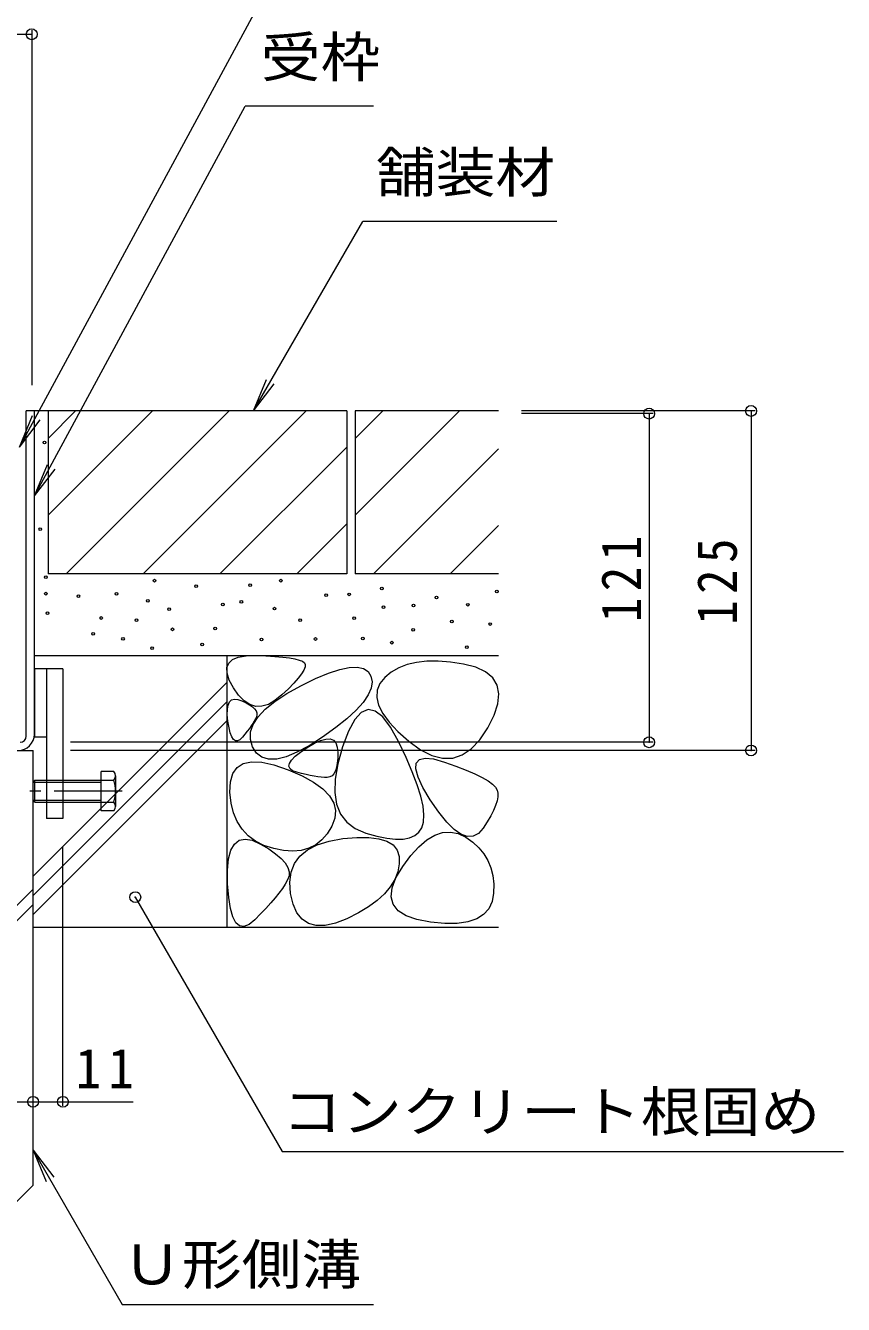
# Model space of a CAD drawing. Units: millimetres at full size, sheet at 1:5. Extents: x -1741 to 1940, y -1327 to 1367.
# Drawn here: x 1004.7 to 1305.6, y -930.2 to -459.4 of the extents above; entities that cross this region are included whole.
import ezdxf
from ezdxf.enums import TextEntityAlignment as Align

# ---------------------------------------------------------------- set-up
doc = ezdxf.new("R2010")
doc.units = ezdxf.units.MM
doc.header["$LTSCALE"] = 5
doc.header["$PDMODE"] = 32
doc.header["$PDSIZE"] = 4
doc.linetypes.add('CHAIN1', pattern=[8, 5, -1, 1, -1])
doc.linetypes.add('DASHED1', pattern=[1.8, 1.2, -0.6])
for name, color, linetype, lineweight in [('E-3_0231_テナント工�', 4, 'Continuous', 9), ('E-4_0232_テナント工�', 7, 'Continuous', 9), ('E-5_0233_テナント工�', 7, 'Continuous', 9), ('E-8_0247_ハッチング4', 7, 'Continuous', 9), ('E-9_0250_塗潰1_A', 2, 'Continuous', 9), ('E-E_0256_', 7, 'Continuous', 9), ('E-F_0106_点字鋲・ノ�', 6, 'Continuous', 9)]:
    doc.layers.add(name, color=color, linetype=linetype, lineweight=lineweight)
doc.styles.add('ＭＳ ゴシック', font='')
doc.styles.get('ＭＳ ゴシック').set_extended_font_data('MS Gothic')

msp = doc.modelspace()

# ---------------------------------------------------------------- linework, layer by layer
at = {"layer": 'E-3_0231_テナント工�'}
for p, q in [((1007.96, -601.243), (1004.96, -601.243)), ((1004.96, -720.993), (1004.96, -601.243)), ((1007.96, -720.243), (1007.96, -601.243))]:
    msp.add_line(p, q, dxfattribs=at)
for centre, radius in [((1001.96, -720.243), 6), ((1002.71, -720.993), 2.25)]:
    msp.add_arc(centre, radius, 270, 0, dxfattribs=at)
at = {"layer": 'E-4_0232_テナント工�'}
for p, q in [((1006.96, -461.1), (1006.96, -591.743)), ((795.96, -462.6), (1006.96, -462.6)), ((1273.18, -601.243), (1187.193, -601.243)), ((1235.661, -602.243), (1187.193, -602.243)), ((1234.161, -602.243), (1234.161, -723.243)), ((1271.68, -601.243), (1271.68, -726.243)), ((1235.661, -723.243), (1021.21, -723.243)), ((1273.18, -726.243), (1021.21, -726.243)), ((1018.46, -857.073), (1018.46, -761.743)), ((977.475, -855.573), (1007.46, -855.573)), ((1007.46, -855.573), (1018.46, -855.573)), ((1018.46, -855.573), (1044.323, -855.573))]:
    msp.add_line(p, q, dxfattribs=at)
for p in [(1006.96, -462.6), (1234.161, -602.243), (1271.68, -601.243), (1234.161, -723.243), (1271.68, -726.243), (1007.46, -855.573), (1018.46, -855.573)]:
    msp.add_point(p, dxfattribs=at)
at = {"layer": 'E-5_0233_テナント工�'}
for p, q in [((1002.46, -614.629), (1097.547, -438.649)), ((1007.96, -632.546), (1085.55, -489.111)), ((1132.7, -489.111), (1085.55, -489.111)), ((1088.553, -601.243), (1128.793, -531.545)), ((1200.212, -531.545), (1128.793, -531.545)), ((1088.553, -601.243), (1093.337, -589.694)), ((1088.553, -601.243), (1096.163, -591.326)), ((1002.46, -614.629), (1007.243, -602.88)), ((1002.46, -614.629), (1010.069, -604.512)), ((1007.96, -632.546), (1012.743, -620.997)), ((1007.96, -632.546), (1015.569, -622.629)), ((1045.078, -780.239), (1099.158, -873.907)), ((1007.46, -873.368), (1040.254, -930.17)), ((1007.46, -873.368), (1012.243, -884.917)), ((1007.46, -873.368), (1015.069, -883.285)), ((1099.158, -873.907), (1305.648, -873.907)), ((1040.254, -930.17), (1132.708, -930.17))]:
    msp.add_line(p, q, dxfattribs=at)
msp.add_point((1045.078, -780.239), dxfattribs=at)
at = {"layer": 'E-8_0247_ハッチング4'}
for p, q in [((1012.46, -696.243), (1012.46, -751.243)), ((1018.46, -696.243), (1018.46, -751.243)), ((1007.96, -721.243), (1012.46, -721.243)), ((1018.46, -751.243), (1012.46, -751.243))]:
    msp.add_line(p, q, dxfattribs=at)
msp.add_lwpolyline([(1018.46, -696.243), (1007.96, -696.243), (1007.96, -721.243)], dxfattribs=at)
at = {"layer": 'E-9_0250_塗潰1_A'}
for p, q in [((1037.165, -734.024), (1032.476, -734.024)), ((1032.476, -748.403), (1032.476, -734.024)), ((1008.136, -737.214), (1007.46, -737.914)), ((1007.46, -744.514), (1007.46, -737.914)), ((1007.46, -737.914), (1012.46, -737.914)), ((1018.46, -737.214), (1037.165, -737.214)), ((1018.46, -737.914), (1032.476, -737.914)), ((1037.775, -735.619), (1037.775, -746.808)), ((1008.136, -745.214), (1007.46, -744.514)), ((1007.46, -744.514), (1012.46, -744.514)), ((1008.136, -745.214), (1012.46, -745.214)), ((1018.46, -744.514), (1032.476, -744.514)), ((1018.46, -745.214), (1037.165, -745.214)), ((1037.165, -748.403), (1032.476, -748.403))]:
    msp.add_line(p, q, dxfattribs=at)
at = {"layer": 'E-9_0250_塗潰1_A', "linetype": 'DASHED1'}
for p, q in [((1012.46, -737.214), (1018.46, -737.214)), ((1012.46, -737.914), (1018.46, -737.914)), ((1012.46, -744.514), (1018.46, -744.514)), ((1012.46, -745.214), (1018.46, -745.214))]:
    msp.add_line(p, q, dxfattribs=at)
at = {"layer": 'E-9_0250_塗潰1_A', "linetype": 'CHAIN1'}
msp.add_line((1040.276, -741.214), (1006.225, -741.214), dxfattribs=at)
at = {"layer": 'E-9_0250_塗潰1_A'}
msp.add_lwpolyline([(1008.136, -745.214), (1008.136, -737.214), (1012.46, -737.214)], dxfattribs=at)
for centre, radius, start, end in [((1035.385, -735.619), 2.39, 318.1441, 41.8559), ((1024.357, -741.214), 13.418, 342.65606, 17.34394), ((1035.385, -746.808), 2.39, 318.1441, 41.8559)]:
    msp.add_arc(centre, radius, start, end, dxfattribs=at)
at = {"layer": 'E-E_0256_', "color": 2}
for p, q in [((1012.96, -601.243), (1007.96, -601.243)), ((1122.96, -601.243), (1012.96, -601.243)), ((1012.96, -611.39), (1023.107, -601.243)), ((1012.96, -601.243), (1012.96, -661.243)), ((1012.96, -639.674), (1051.391, -601.243)), ((1019.676, -661.243), (1079.676, -601.243)), ((1047.96, -661.243), (1107.96, -601.243)), ((1125.96, -611.39), (1136.107, -601.243)), ((1125.96, -601.243), (1125.96, -661.243)), ((1125.96, -639.674), (1164.391, -601.243)), ((1178.76, -601.243), (1125.96, -601.243)), ((1076.244, -661.243), (1122.96, -614.527)), ((1132.676, -661.243), (1178.76, -615.158)), ((1104.528, -661.243), (1122.96, -642.811)), ((1160.96, -661.243), (1178.76, -643.443)), ((1178.76, -661.243), (1125.96, -661.243)), ((1007.96, -691.243), (1178.76, -691.243)), ((1078.76, -691.243), (1078.76, -791.243)), ((1007.46, -772.529), (1078.76, -701.229)), ((1007.46, -779.6), (1078.76, -708.3)), ((1007.46, -786.672), (1078.76, -715.371)), ((1170.704, -788.258), (1167.471, -789.343)), ((1173.267, -786.655), (1170.704, -788.258)), ((1007.46, -791.243), (1178.76, -791.243))]:
    msp.add_line(p, q, dxfattribs=at)
for points in [[(1122.96, -601.243), (1122.96, -661.243), (1012.96, -661.243)], [(1167.471, -789.343), (1163.567, -789.908), (1158.993, -789.955), (1153.748, -789.482), (1148.705, -788.521), (1144.736, -787.1), (1141.841, -785.221), (1140.02, -782.882), (1139.273, -780.085), (1139.6, -776.828), (1141.001, -773.113), (1143.476, -768.938), (1146.474, -764.917), (1149.443, -761.66), (1152.384, -759.169), (1155.296, -757.442), (1158.18, -756.481), (1161.035, -756.284), (1163.862, -756.853), (1166.66, -758.186), (1169.256, -760.009), (1171.478, -762.044), (1173.324, -764.293), (1174.796, -766.754), (1175.892, -769.429), (1176.614, -772.316), (1176.96, -775.417), (1176.932, -778.73)], [(1176.932, -778.73), (1176.381, -781.891), (1175.159, -784.532), (1173.267, -786.655)]]:
    msp.add_lwpolyline(points, dxfattribs=at)
for points in [[(1107.282, -693.94), (1107.606, -694.608), (1107.543, -695.509), (1107.093, -696.644), (1106.254, -698.012), (1105.029, -699.614), (1103.415, -701.449), (1101.414, -703.518), (1099.026, -705.82), (1096.487, -707.896), (1094.036, -709.284), (1091.673, -709.986), (1089.397, -710), (1087.209, -709.327), (1085.108, -707.967), (1083.095, -705.919), (1081.17, -703.185), (1079.652, -700.306), (1078.863, -697.825), (1078.803, -695.743), (1079.471, -694.059), (1080.867, -692.773), (1082.991, -691.886), (1085.844, -691.396), (1089.426, -691.305), (1093.157, -691.441), (1096.46, -691.632), (1099.335, -691.878), (1101.781, -692.18), (1103.799, -692.537), (1105.388, -692.949), (1106.549, -693.417)], [(1131.812, -698.858), (1132.206, -700.984), (1131.851, -703.304), (1130.748, -705.82), (1128.896, -708.53), (1126.296, -711.436), (1122.947, -714.536), (1118.85, -717.832), (1114.004, -721.322), (1109.034, -724.517), (1104.563, -726.926), (1100.592, -728.549), (1097.12, -729.386), (1094.148, -729.437), (1091.675, -728.702), (1089.702, -727.181), (1088.228, -724.874), (1087.435, -722.161), (1087.505, -719.42), (1088.437, -716.653), (1090.232, -713.858), (1092.889, -711.037), (1096.409, -708.188), (1100.791, -705.313), (1106.036, -702.41), (1111.405, -699.803), (1116.161, -697.814), (1120.303, -696.443), (1123.832, -695.69), (1126.747, -695.555), (1129.049, -696.038), (1130.737, -697.139)], [(1145.732, -722.858), (1150.071, -726.026), (1154.207, -728.111), (1158.141, -729.116), (1161.872, -729.038), (1165.401, -727.88), (1168.727, -725.639), (1171.851, -722.318), (1174.772, -717.914), (1177.101, -713.222), (1178.447, -709.031), (1178.811, -705.344), (1178.192, -702.158), (1176.591, -699.476), (1174.007, -697.295), (1170.441, -695.618), (1165.892, -694.442), (1161.028, -693.711), (1156.517, -693.365), (1152.358, -693.405), (1148.552, -693.83), (1145.098, -694.641), (1141.997, -695.837), (1139.248, -697.419), (1136.852, -699.386), (1135.048, -701.643), (1134.077, -704.093), (1133.938, -706.737), (1134.632, -709.574), (1136.158, -712.605), (1138.517, -715.829), (1141.708, -719.247)], [(1089.668, -713.855), (1089.312, -714.617), (1088.874, -715.429), (1088.353, -716.293), (1087.749, -717.208), (1087.063, -718.174), (1086.294, -719.191), (1085.442, -720.259), (1084.507, -721.379), (1083.57, -722.288), (1082.709, -722.727), (1081.927, -722.695), (1081.222, -722.193), (1080.594, -721.22), (1080.043, -719.776), (1079.57, -717.861), (1079.174, -715.476), (1078.942, -713.066), (1078.961, -711.075), (1079.23, -709.504), (1079.75, -708.354), (1080.521, -707.624), (1081.542, -707.313), (1082.813, -707.423), (1084.335, -707.953), (1085.86, -708.693), (1087.139, -709.432), (1088.174, -710.17), (1088.963, -710.908), (1089.507, -711.646), (1089.806, -712.383), (1089.859, -713.119)], [(1150.54, -754.714), (1151.162, -752.611), (1151.299, -749.974), (1150.952, -746.803), (1150.12, -743.098), (1148.804, -738.859), (1147.003, -734.086), (1144.718, -728.779), (1141.948, -722.938), (1138.99, -717.624), (1136.14, -713.899), (1133.398, -711.762), (1130.764, -711.214), (1128.238, -712.254), (1125.82, -714.883), (1123.51, -719.1), (1121.308, -724.906), (1119.563, -731.177), (1118.623, -736.792), (1118.489, -741.75), (1119.16, -746.05), (1120.637, -749.693), (1122.919, -752.68), (1126.007, -755.01), (1129.9, -756.682), (1133.982, -757.827), (1137.634, -758.575), (1140.858, -758.925), (1143.652, -758.878), (1146.018, -758.433), (1147.954, -757.591), (1149.462, -756.351)], [(1115.736, -736.147), (1114.686, -736.147), (1113.534, -736.08), (1112.28, -735.946), (1110.925, -735.745), (1109.468, -735.478), (1107.909, -735.144), (1106.249, -734.743), (1104.487, -734.275), (1102.961, -733.694), (1102.009, -732.951), (1101.632, -732.048), (1101.829, -730.983), (1102.599, -729.758), (1103.944, -728.371), (1105.863, -726.824), (1108.357, -725.116), (1110.965, -723.58), (1113.23, -722.549), (1115.151, -722.025), (1116.729, -722.006), (1117.964, -722.493), (1118.854, -723.485), (1119.402, -724.984), (1119.606, -726.988), (1119.573, -729.106), (1119.412, -730.946), (1119.122, -732.508), (1118.702, -733.792), (1118.154, -734.798), (1117.477, -735.526), (1116.671, -735.976)], [(1178.283, -740.871), (1178.506, -742.014), (1178.479, -743.329), (1178.203, -744.814), (1177.677, -746.471), (1176.902, -748.299), (1175.877, -750.298), (1174.602, -752.468), (1173.079, -754.81), (1171.332, -756.771), (1169.39, -757.801), (1167.251, -757.901), (1164.917, -757.069), (1162.387, -755.306), (1159.661, -752.612), (1156.739, -748.987), (1153.621, -744.432), (1150.888, -739.82), (1149.122, -736.028), (1148.323, -733.056), (1148.49, -730.904), (1149.624, -729.571), (1151.724, -729.059), (1154.791, -729.366), (1158.825, -730.493), (1163.081, -732), (1166.817, -733.447), (1170.031, -734.835), (1172.724, -736.162), (1174.895, -737.429), (1176.546, -738.636), (1177.675, -739.784)], [(1117.412, -754.154), (1115.712, -756.918), (1113.734, -759.185), (1111.476, -760.956), (1108.94, -762.23), (1106.124, -763.008), (1103.03, -763.289), (1099.656, -763.074), (1096.004, -762.362), (1092.435, -761.198), (1089.311, -759.623), (1086.633, -757.64), (1084.4, -755.246), (1082.613, -752.444), (1081.271, -749.231), (1080.375, -745.61), (1079.924, -741.578), (1080.059, -737.744), (1080.92, -734.711), (1082.507, -732.482), (1084.82, -731.054), (1087.859, -730.43), (1091.624, -730.607), (1096.115, -731.588), (1101.332, -733.37), (1106.466, -735.606), (1110.707, -737.945), (1114.056, -740.388), (1116.512, -742.934), (1118.076, -745.584), (1118.747, -748.337), (1118.526, -751.194)], [(1101.129, -773.902), (1100.253, -775.418), (1099.196, -777.024), (1097.958, -778.722), (1096.539, -780.511), (1094.939, -782.391), (1093.157, -784.363), (1091.195, -786.425), (1089.052, -788.579), (1086.941, -790.296), (1085.076, -791.051), (1083.458, -790.843), (1082.085, -789.672), (1080.959, -787.539), (1080.078, -784.442), (1079.444, -780.383), (1079.056, -775.36), (1079.013, -770.315), (1079.413, -766.188), (1080.257, -762.977), (1081.545, -760.684), (1083.276, -759.308), (1085.451, -758.849), (1088.07, -759.308), (1091.133, -760.684), (1094.163, -762.496), (1096.684, -764.262), (1098.697, -765.983), (1100.201, -767.657), (1101.196, -769.287), (1101.682, -770.871), (1101.66, -772.409)], [(1142.22, -767.994), (1141.637, -770.944), (1140.533, -773.771), (1138.908, -776.476), (1136.761, -779.059), (1134.094, -781.519), (1130.906, -783.858), (1127.196, -786.074), (1122.966, -788.168), (1118.712, -789.801), (1114.934, -790.635), (1111.631, -790.671), (1108.803, -789.907), (1106.45, -788.345), (1104.572, -785.983), (1103.169, -782.823), (1102.242, -778.864), (1101.939, -774.735), (1102.41, -771.066), (1103.655, -767.855), (1105.675, -765.104), (1108.469, -762.812), (1112.037, -760.979), (1116.379, -759.605), (1121.496, -758.691), (1126.635, -758.237), (1131.046, -758.245), (1134.729, -758.715), (1137.684, -759.647), (1139.91, -761.041), (1141.408, -762.897), (1142.178, -765.214)]]:
    msp.add_lwpolyline(points, close=True, dxfattribs=at)
at = {"layer": 'E-E_0256_'}
for centre in [(1011.691, -612.862), (1010.125, -644.747), (1012.125, -662.428), (1052.126, -663.732), (1098.648, -663.732), (1012.125, -668.515), (1038.192, -668.604), (1067.501, -665.724), (1087.322, -665.386), (1123.747, -668.774), (1135.775, -666.571), (1178.129, -667.757), (1024.13, -669.452), (1049.698, -671.146), (1077.284, -672.543), (1084.103, -671.485), (1115.276, -669.113), (1136.453, -673.517), (1147.465, -672.84), (1155.936, -669.96), (1167.491, -672.579), (1012.765, -675.663), (1032.53, -677.471), (1045.477, -678.261), (1057.505, -674.195), (1096.301, -674.026), (1105.789, -678.261), (1125.61, -677.583), (1058.733, -681.649), (1074.447, -681.311), (1147.295, -681.819), (1161.526, -678.769), (1175.623, -679.694), (1029.552, -683.344), (1040.549, -685.151), (1069.703, -687.24), (1091.558, -685.377), (1111.379, -685.207), (1128.829, -685.038), (1139.502, -686.562), (1051.237, -688.595), (1167.117, -688.257)]:
    msp.add_circle(centre, 0.5, dxfattribs=at)
at = {"layer": 'E-F_0106_点字鋲・ノ�'}
for p, q in [((977.46, -726.243), (1007.475, -726.243)), ((1007.46, -886.243), (1007.46, -726.243)), ((974.664, -810.128), (1007.46, -777.332)), ((974.469, -815.98), (1007.46, -782.989)), ((982.46, -911.243), (1007.46, -886.243))]:
    msp.add_line(p, q, dxfattribs=at)

# ---------------------------------------------------------------- texts
at = {"layer": 'E-4_0232_テナント工�', "color": 2, "char_height": 14.66, "attachment_point": 7, "rotation": 90, "style": 'ＭＳ ゴシック'}
for s, insert in [('\\T1.27;\\W0.9;121', (1231.161, -678.993)), ('\\T1.27;\\W0.9;125', (1266.68, -679.993))]:
    msp.add_mtext(s, dxfattribs=dict(at, insert=insert))
at = {"layer": 'E-4_0232_テナント工�', "color": 2, "insert": (1023.073, -850.573), "char_height": 14.66, "attachment_point": 7, "style": 'ＭＳ ゴシック'}
msp.add_mtext('\\T1.27;\\W0.95;11', dxfattribs=at)
at = {"layer": 'E-5_0233_テナント工�', "color": 2, "style": 'ＭＳ ゴシック', "width": 1.1}
for s, p in [('受枠', (1091.276, -482.722)), ('舗装材', (1133.621, -525.155)), ('コンクリート根固め', (1099.158, -870.907)), ('Ｕ形側溝', (1040.254, -927.17))]:
    msp.add_text(s, height=14.66, dxfattribs=at).set_placement(p, align=Align.BOTTOM_LEFT)

doc.saveas('drawing.dxf')
